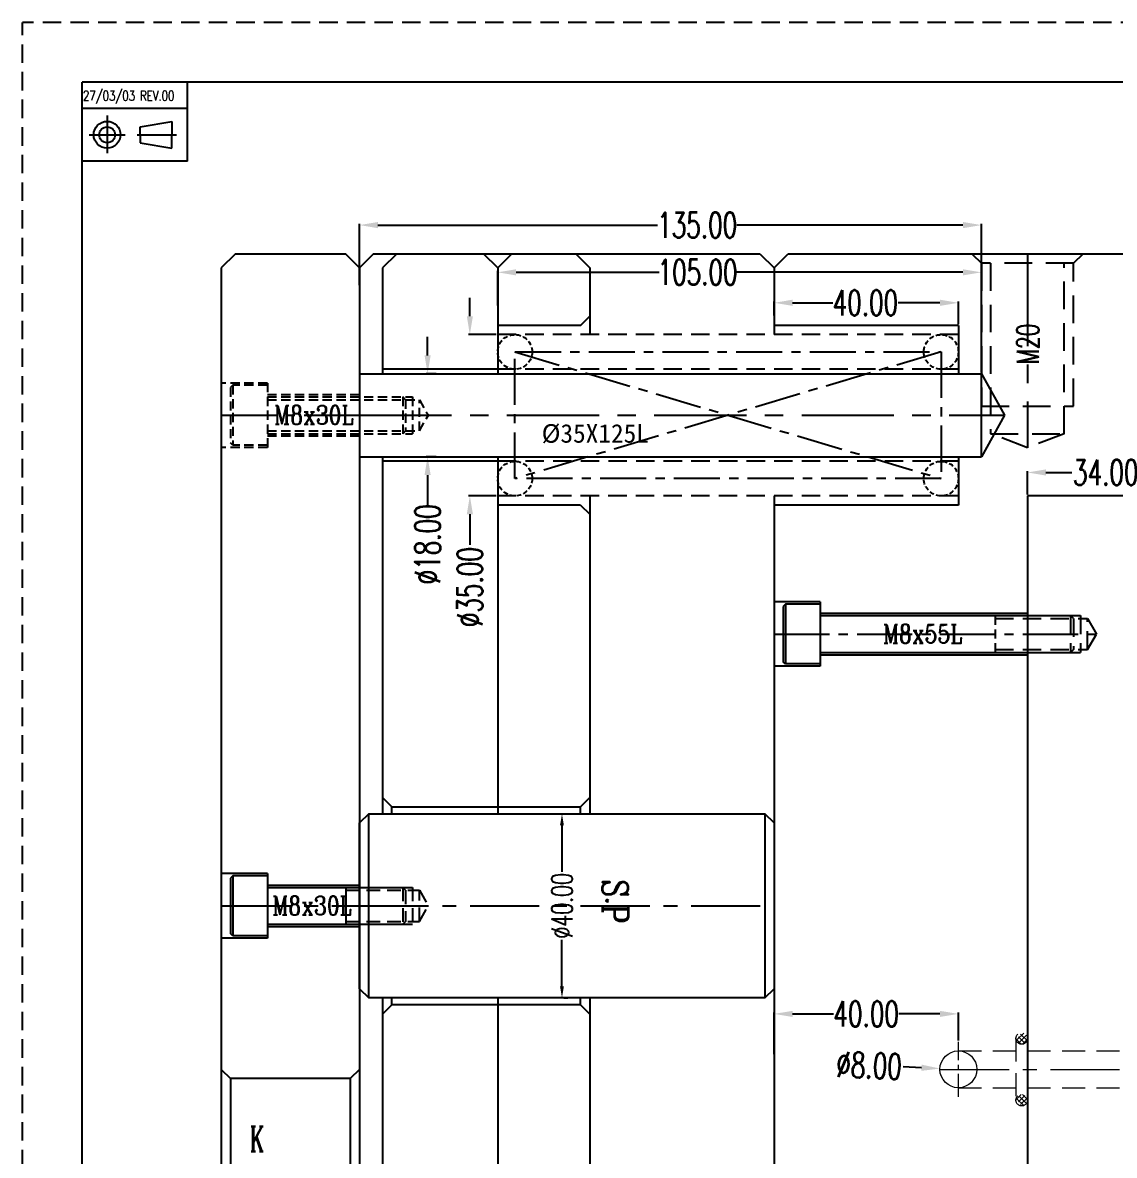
# Model space of a CAD drawing. Header units: millimetres. Extents: x 35888 to 37096, y -21952 to -21097.
# Drawn here: x 35887.8 to 36124.8, y -21343 to -21097.1 of the extents above; entities that cross this region are included whole.
import ezdxf

# ---------------------------------------------------------------- set-up
doc = ezdxf.new("R2010")
doc.units = ezdxf.units.MM
doc.header["$LTSCALE"] = 8
for name, pattern in [('CENTER', [2, 1.25, -0.25, 0.25, -0.25]), ('CENTER2', [1.125, 0.75, -0.125, 0.125, -0.125]), ('DASHED', [0.75, 0.5, -0.25]), ('HIDDEN', [0.375, 0.25, -0.125]), ('HIDDEN2', [0.1875, 0.125, -0.0625])]:
    doc.linetypes.add(name, pattern=pattern)
doc.layers.get('DEFPOINTS').update_dxf_attribs({"color": 6})
for name, color, linetype in [('A', 7, 'Continuous'), ('Cav-cor', 30, 'Continuous'), ('Layer3', 3, 'Continuous'), ('PIN', 5, 'Continuous'), ('SCREW', 52, 'HIDDEN'), ('SP', 3, 'Continuous'), ('SPRING', 142, 'Continuous'), ('文字', 1, 'Continuous')]:
    doc.layers.add(name, color=color, linetype=linetype)
doc.layers.add('dim', color=3, linetype='Continuous', lineweight=15)
doc.layers.add('WR', color=122, linetype='HIDDEN', lineweight=18)
doc.styles.add('ROMANC', font='RomanC.ttf', dxfattribs={"width": 0.8, "height": 7})
doc.styles.add('ROMANS', font='ROMANS.shx', dxfattribs={"height": 5, "bigfont": 'chineset.shx'})
doc.styles.add('roment', font='txt.shx', dxfattribs={"width": 0.67, "bigfont": 'chineset.shx'})
doc.styles.get("Standard").update_dxf_attribs({"font": 'txt.shx', "width": 0.67, "bigfont": 'chineset.shx'})
doc.styles.add('style1', font='mingliu.ttc', dxfattribs={"width": 0.75})
doc.dimstyles.new('2.00', dxfattribs={"dimtxt": 4.5, "dimasz": 2.5, "dimexe": 1.25, "dimexo": 0.625, "dimtad": 0, "dimzin": 1, "dimdsep": 46, "dimtxsty": 'roment', "dimcen": 1.5, "dimclrd": 256, "dimclre": 256, "dimclrt": 7, "dimazin": 0, "dimtfac": 1, "dimtofl": 0, "dimtmove": 0, "dimatfit": 3, "dimfxl": 0, "dimarcsym": 0})
doc.dimstyles.new('ISO-25', dxfattribs={"dimtxt": 5.5, "dimasz": 4, "dimexe": 0.3, "dimexo": 0.3, "dimtad": 0, "dimzin": 1, "dimdsep": 46, "dimtxsty": 'Standard', "dimcen": 0, "dimclrd": 3, "dimclre": 3, "dimclrt": 7, "dimazin": 0, "dimtfac": 1, "dimtofl": 0, "dimtmove": 0, "dimatfit": 0, "dimfxl": 0, "dimarcsym": 0})

# ---------------------------------------------------------------- blocks, each defined once
blk = doc.blocks.new('*D27244')
at = {"layer": 'DEFPOINTS', "color": 0}
for p in [(35984.92, -21164.87), (35990.96, -21164.87), (35990.96, -21199.87)]:
    blk.add_point(p, dxfattribs=at)
at = {"layer": 'dim', "color": 3, "lineweight": -2}
for p, q in [((35984.92, -21160.87), (35984.92, -21156.87)), ((35990.66, -21164.87), (35984.62, -21164.87)), ((35990.66, -21199.87), (35984.62, -21199.87)), ((35984.92, -21203.87), (35984.92, -21210.47))]:
    blk.add_line(p, q, dxfattribs=at)
at = {"layer": 'dim', "color": 3}
for points in [[(35984.26, -21160.87), (35985.59, -21160.87), (35984.92, -21164.87)], [(35985.59, -21203.87), (35984.26, -21203.87), (35984.92, -21199.87)]]:
    blk.add_solid(points, dxfattribs=at)
at = {"layer": 'dim', "color": 7, "insert": (35984.92, -21219.69), "char_height": 5.5, "attachment_point": 5, "rotation": 90}
blk.add_mtext('%%c35.00', dxfattribs=at)
blk = doc.blocks.new('*D27245')
at = {"layer": 'DEFPOINTS', "color": 0}
for p in [(35975.75, -21173.37), (35977.88, -21173.37), (35977.88, -21191.37)]:
    blk.add_point(p, dxfattribs=at)
at = {"layer": 'dim', "color": 3, "lineweight": -2}
for p, q in [((35975.75, -21169.37), (35975.75, -21165.37)), ((35977.58, -21173.37), (35975.45, -21173.37)), ((35977.58, -21191.37), (35975.45, -21191.37)), ((35975.75, -21195.37), (35975.75, -21201.79))]:
    blk.add_line(p, q, dxfattribs=at)
at = {"layer": 'dim', "color": 3}
for points in [[(35975.09, -21169.37), (35976.42, -21169.37), (35975.75, -21173.37)], [(35976.42, -21195.37), (35975.09, -21195.37), (35975.75, -21191.37)]]:
    blk.add_solid(points, dxfattribs=at)
at = {"layer": 'dim', "color": 7, "insert": (35975.75, -21210.4), "char_height": 5.5, "attachment_point": 5, "rotation": 90}
blk.add_mtext('%%c18.00', dxfattribs=at)
blk = doc.blocks.new('*D27246')
at = {"layer": 'DEFPOINTS', "color": 0}
for p in [(36050.96, -21157.96), (36050.96, -21161.04), (36090.96, -21162.87)]:
    blk.add_point(p, dxfattribs=at)
at = {"layer": 'dim', "color": 3, "lineweight": -2}
for p, q in [((36050.96, -21160.74), (36050.96, -21157.66)), ((36054.96, -21157.96), (36063.72, -21157.96)), ((36086.96, -21157.96), (36077.87, -21157.96)), ((36090.96, -21162.57), (36090.96, -21157.66))]:
    blk.add_line(p, q, dxfattribs=at)
at = {"layer": 'dim', "color": 3}
for points in [[(36054.96, -21157.29), (36054.96, -21158.63), (36050.96, -21157.96)], [(36086.96, -21158.63), (36086.96, -21157.29), (36090.96, -21157.96)]]:
    blk.add_solid(points, dxfattribs=at)
at = {"layer": 'dim', "color": 7, "insert": (36070.79, -21157.96), "char_height": 5.5, "attachment_point": 5}
blk.add_mtext('40.00', dxfattribs=at)
blk = doc.blocks.new('*D27247')
at = {"layer": 'DEFPOINTS', "color": 0}
for p in [(35990.96, -21151.34), (35990.96, -21158.81), (36095.96, -21173.37)]:
    blk.add_point(p, dxfattribs=at)
at = {"layer": 'dim', "color": 3, "lineweight": -2}
for p, q in [((35990.96, -21158.51), (35990.96, -21151.04)), ((35994.96, -21151.34), (36026.05, -21151.34)), ((36091.96, -21151.34), (36042.65, -21151.34)), ((36095.96, -21173.07), (36095.96, -21151.04))]:
    blk.add_line(p, q, dxfattribs=at)
at = {"layer": 'dim', "color": 3}
for points in [[(35994.96, -21150.68), (35994.96, -21152.01), (35990.96, -21151.34)], [(36091.96, -21152.01), (36091.96, -21150.68), (36095.96, -21151.34)]]:
    blk.add_solid(points, dxfattribs=at)
at = {"layer": 'dim', "color": 7, "insert": (36034.35, -21151.34), "char_height": 5.5, "attachment_point": 5}
blk.add_mtext('105.00', dxfattribs=at)
blk = doc.blocks.new('*D27248')
at = {"layer": 'DEFPOINTS', "color": 0}
for p in [(35960.96, -21141.09), (35960.96, -21154.41), (36095.96, -21173.37)]:
    blk.add_point(p, dxfattribs=at)
at = {"layer": 'dim', "color": 3, "lineweight": -2}
for p, q in [((35960.96, -21154.11), (35960.96, -21140.79)), ((35964.96, -21141.09), (36025.66, -21141.09)), ((36091.96, -21141.09), (36042.88, -21141.09)), ((36095.96, -21173.07), (36095.96, -21140.79))]:
    blk.add_line(p, q, dxfattribs=at)
at = {"layer": 'dim', "color": 3}
for points in [[(35964.96, -21140.42), (35964.96, -21141.76), (35960.96, -21141.09)], [(36091.96, -21141.76), (36091.96, -21140.42), (36095.96, -21141.09)]]:
    blk.add_solid(points, dxfattribs=at)
at = {"layer": 'dim', "color": 7, "insert": (36034.27, -21141.09), "char_height": 5.5, "attachment_point": 5}
blk.add_mtext('135.00', dxfattribs=at)
blk = doc.blocks.new('*D28233')
at = {"layer": 'DEFPOINTS', "color": 0}
for p in [(36004.72, -21268.87), (36004.92, -21268.87), (36004.72, -21308.87)]:
    blk.add_point(p, dxfattribs=at)
at = {"layer": 'dim', "linetype": 'ByBlock', "lineweight": -2}
for p, q in [((36005.34, -21268.87), (36006.17, -21268.87)), ((36004.92, -21271.37), (36004.92, -21281.46)), ((36004.92, -21306.37), (36004.92, -21296.28)), ((36005.34, -21308.87), (36006.17, -21308.87))]:
    blk.add_line(p, q, dxfattribs=at)
at = {"layer": 'dim'}
for points in [[(36005.33, -21271.37), (36004.5, -21271.37), (36004.92, -21268.87)], [(36004.5, -21306.37), (36005.33, -21306.37), (36004.92, -21308.87)]]:
    blk.add_solid(points, dxfattribs=at)
at = {"layer": 'dim', "color": 7, "insert": (36004.92, -21288.87), "char_height": 4.5, "attachment_point": 5, "rotation": 90, "style": 'roment'}
blk.add_mtext('%%c40.00', dxfattribs=at)
blk = doc.blocks.new('*X29274')
at = {"color": 0}
for p, q in [((-7.86, -0.44), (-6.25, 1.17)), ((-6.25, -1.17), (-7.86, 0.44)), ((-5.66, -0.71), (-7.4, 1.03)), ((-7.4, -1.03), (-5.66, 0.71)), ((-5.45, 0.15), (-6.54, 1.24)), ((5.45, 0.15), (6.54, 1.24)), ((5.66, -0.71), (7.4, 1.03)), ((7.4, -1.03), (5.66, 0.71)), ((7.86, -0.44), (6.25, 1.17)), ((6.25, -1.17), (7.86, 0.44)), ((-6.54, -1.24), (-5.45, -0.15)), ((6.54, -1.24), (5.45, -0.15))]:
    blk.add_line(p, q, dxfattribs=at)
blk = doc.blocks.new('*D29491')
at = {"layer": 'DEFPOINTS', "color": 0}
for p in [(36139.96, -21194.79), (36105.96, -21199.87), (36139.96, -21199.87)]:
    blk.add_point(p, dxfattribs=at)
at = {"layer": 'dim', "color": 3, "lineweight": -2}
for p, q in [((36105.96, -21199.57), (36105.96, -21194.49)), ((36109.96, -21194.79), (36115.58, -21194.79)), ((36135.96, -21194.79), (36130.35, -21194.79)), ((36139.96, -21199.57), (36139.96, -21194.49))]:
    blk.add_line(p, q, dxfattribs=at)
at = {"layer": 'dim', "color": 3}
for points in [[(36109.96, -21194.13), (36109.96, -21195.46), (36105.96, -21194.79)], [(36135.96, -21195.46), (36135.96, -21194.13), (36139.96, -21194.79)]]:
    blk.add_solid(points, dxfattribs=at)
at = {"layer": 'dim', "color": 7, "insert": (36122.96, -21194.79), "char_height": 5.5, "attachment_point": 5}
blk.add_mtext('34.00', dxfattribs=at)
blk = doc.blocks.new('*D29494')
at = {"layer": 'DEFPOINTS', "color": 0}
for p in [(36050.96, -21312.33), (36090.96, -21318.37), (36050.96, -21321.39)]:
    blk.add_point(p, dxfattribs=at)
at = {"layer": 'dim', "color": 3, "lineweight": -2}
for p, q in [((36050.96, -21321.09), (36050.96, -21312.03)), ((36054.96, -21312.33), (36063.89, -21312.33)), ((36086.96, -21312.33), (36078.04, -21312.33)), ((36090.96, -21318.07), (36090.96, -21312.03))]:
    blk.add_line(p, q, dxfattribs=at)
at = {"layer": 'dim', "color": 3}
for points in [[(36054.96, -21311.67), (36054.96, -21313), (36050.96, -21312.33)], [(36086.96, -21313), (36086.96, -21311.67), (36090.96, -21312.33)]]:
    blk.add_solid(points, dxfattribs=at)
at = {"layer": 'dim', "color": 7, "insert": (36070.96, -21312.33), "char_height": 5.5, "attachment_point": 5}
blk.add_mtext('40.00', dxfattribs=at)
blk = doc.blocks.new('*D29495')
at = {"layer": 'DEFPOINTS', "color": 0}
for p in [(36086.97, -21324.2), (36094.96, -21324.54)]:
    blk.add_point(p, dxfattribs=at)
at = {"layer": 'dim', "color": 3, "lineweight": -2}
blk.add_line((36082.97, -21324.02), (36078.98, -21323.85), dxfattribs=at)
at = {"layer": 'dim', "color": 3}
blk.add_solid([(36082.94, -21324.69), (36083, -21323.35), (36086.97, -21324.2)], dxfattribs=at)
at = {"layer": 'dim', "color": 7, "insert": (36071.6, -21323.52), "char_height": 5.5, "attachment_point": 5, "rotation": 357.4983}
blk.add_mtext('%%c8.00', dxfattribs=at)

msp = doc.modelspace()

# ---------------------------------------------------------------- linework, layer by layer
at = {"linetype": 'Continuous'}
for p, q in [((35933.965, -21147.37), (35930.965, -21150.37)), ((35957.965, -21147.37), (35933.965, -21147.37)), ((35960.965, -21150.37), (35957.965, -21147.37)), ((35963.965, -21147.37), (35960.965, -21150.37)), ((36047.965, -21147.37), (35963.965, -21147.37)), ((35968.965, -21147.37), (35965.965, -21150.37)), ((35987.965, -21147.37), (35968.965, -21147.37)), ((35990.965, -21150.37), (35987.965, -21147.37)), ((35993.965, -21147.37), (35990.965, -21150.37)), ((36007.965, -21147.37), (35993.965, -21147.37)), ((36007.965, -21147.37), (36010.965, -21150.37)), ((36047.965, -21147.37), (36050.965, -21150.37)), ((36050.965, -21150.37), (36053.965, -21147.37)), ((36157.965, -21147.37), (36053.965, -21147.37)), ((35930.965, -21150.37), (35930.965, -21544.37)), ((35960.965, -21150.37), (35960.965, -21473.37)), ((35965.965, -21150.37), (35965.965, -21173.369)), ((35990.965, -21150.37), (35990.965, -21173.369)), ((36010.965, -21150.37), (36010.965, -21164.87)), ((36050.965, -21150.37), (36050.965, -21164.87)), ((35965.965, -21191.37), (35965.965, -21268.87)), ((35990.965, -21191.37), (35990.965, -21268.87)), ((36010.965, -21199.87), (36010.965, -21268.87)), ((36050.965, -21199.87), (36050.965, -21473.37)), ((36060.965, -21222.87), (36050.965, -21222.87)), ((36060.965, -21222.87), (36060.965, -21236.87)), ((36060.965, -21225.37), (36105.965, -21225.37)), ((36060.965, -21234.37), (36105.965, -21234.37)), ((36060.965, -21236.87), (36050.965, -21236.87)), ((35967.965, -21267.37), (35965.965, -21265.37)), ((35967.965, -21267.37), (36008.965, -21267.37)), ((35967.965, -21268.87), (35967.965, -21267.37)), ((36010.965, -21265.37), (36008.965, -21267.37)), ((36008.965, -21268.87), (36008.965, -21267.37)), ((35940.965, -21281.87), (35930.965, -21281.87)), ((35940.965, -21281.87), (35940.965, -21295.87)), ((35940.965, -21284.37), (35960.965, -21284.37)), ((35940.965, -21293.37), (35960.965, -21293.37)), ((35940.965, -21295.87), (35930.965, -21295.87)), ((35965.965, -21308.87), (35965.965, -21473.37)), ((35967.965, -21310.37), (35967.965, -21308.87)), ((35990.965, -21308.87), (35990.965, -21468.62)), ((36008.965, -21310.37), (36008.965, -21308.87)), ((36010.965, -21308.87), (36010.965, -21473.37)), ((35965.965, -21312.37), (35967.965, -21310.37)), ((36008.965, -21310.37), (35967.965, -21310.37)), ((36008.965, -21310.37), (36010.965, -21312.37))]:
    msp.add_line(p, q, dxfattribs=at)
at = {"color": 8, "linetype": 'HIDDEN', "ltscale": 3}
for p, q in [((36117.965, -21147.37), (36093.965, -21147.37)), ((36093.965, -21147.37), (36095.965, -21149.37)), ((36095.965, -21149.37), (36095.965, -21180.37)), ((36115.965, -21149.37), (36095.965, -21149.37)), ((36097.965, -21149.37), (36097.965, -21186.37)), ((36113.965, -21186.37), (36113.965, -21149.37)), ((36117.965, -21147.37), (36115.965, -21149.37)), ((36115.965, -21180.37), (36115.965, -21149.37)), ((36095.965, -21180.37), (36115.965, -21180.37)), ((36097.965, -21186.37), (36113.965, -21186.37)), ((36105.965, -21189.466), (36097.965, -21186.37)), ((36113.965, -21186.37), (36105.965, -21189.466))]:
    msp.add_line(p, q, dxfattribs=at)
at = {"color": 8, "linetype": 'CENTER', "ltscale": 2}
msp.add_line((36105.965, -21147.37), (36105.965, -21189.466), dxfattribs=at)
for p, q in [((36008.965, -21162.87), (36010.965, -21160.87)), ((36008.965, -21201.87), (36010.965, -21203.87))]:
    msp.add_line(p, q)
at = {"ltscale": 5}
for p, q in [((36008.965, -21162.87), (35990.965, -21162.87)), ((36090.965, -21162.87), (36050.965, -21162.87)), ((36090.965, -21162.87), (36090.965, -21173.369)), ((35990.965, -21172.37), (35965.965, -21172.37)), ((35990.965, -21192.37), (35965.965, -21192.37)), ((36090.965, -21191.37), (36090.965, -21201.87)), ((36008.965, -21201.87), (35990.965, -21201.87)), ((36090.965, -21201.87), (36050.965, -21201.87))]:
    msp.add_line(p, q, dxfattribs=at)
at = {"linetype": 'HIDDEN'}
for p, q in [((35940.965, -21175.37), (35930.965, -21175.37)), ((35940.965, -21175.37), (35940.965, -21189.37)), ((35940.965, -21177.87), (35960.965, -21177.87)), ((35940.965, -21186.87), (35960.965, -21186.87)), ((35940.965, -21189.37), (35930.965, -21189.37))]:
    msp.add_line(p, q, dxfattribs=at)
at = {"color": 8, "linetype": 'Continuous'}
for p, q in [((35930.965, -21324.37), (35932.965, -21326.37)), ((35958.965, -21326.37), (35932.965, -21326.37)), ((35932.965, -21326.37), (35932.965, -21368.37)), ((35960.965, -21324.37), (35958.965, -21326.37)), ((35958.965, -21326.37), (35958.965, -21368.37))]:
    msp.add_line(p, q, dxfattribs=at)
at = {"layer": 'A', "linetype": 'DASHED'}
for p in [(37096.229, -21097.142), (35887.848, -21951.851)]:
    msp.add_line(p, (35887.848, -21097.142), dxfattribs=at)
at = {"layer": 'A'}
for p, q in [((35900.755, -21938.944), (35900.755, -21110.049)), ((37083.322, -21110.049), (35900.755, -21110.049)), ((35923.659, -21127.227), (35923.659, -21110.049)), ((35923.659, -21115.757), (35900.755, -21115.757)), ((35906.19, -21117.318), (35906.19, -21125.481)), ((35913.383, -21119.759), (35920.253, -21118.574)), ((35913.383, -21121.492), (35913.383, -21119.759)), ((35920.253, -21118.574), (35920.253, -21121.492)), ((35902.266, -21121.492), (35910.115, -21121.492)), ((35912.686, -21121.492), (35921.217, -21121.492)), ((35913.383, -21121.492), (35913.383, -21123.224)), ((35920.253, -21124.41), (35920.253, -21121.492)), ((35913.383, -21123.224), (35920.253, -21124.41)), ((35923.659, -21127.227), (35900.755, -21127.227))]:
    msp.add_line(p, q, dxfattribs=at)
for radius in [2.918, 1.732]:
    msp.add_circle((35906.19, -21121.492), radius, dxfattribs=at)
at = {"layer": 'Cav-cor', "color": 1}
for p, q in [((36105.965, -21199.87), (36105.965, -21494.87)), ((36196.965, -21199.87), (36105.965, -21199.87))]:
    msp.add_line(p, q, dxfattribs=at)
at = {"layer": 'PIN'}
for p, q in [((35960.965, -21173.369), (36095.965, -21173.369)), ((36095.965, -21191.37), (36095.965, -21173.369)), ((36095.965, -21173.369), (36100.965, -21182.37)), ((36100.965, -21182.37), (36095.965, -21191.37)), ((35960.965, -21191.37), (36095.965, -21191.37))]:
    msp.add_line(p, q, dxfattribs=at)
at = {"layer": 'PIN', "linetype": 'CENTER', "ltscale": 2}
msp.add_line((35960.965, -21182.37), (36100.965, -21182.37), dxfattribs=at)
at = {"layer": 'SCREW'}
for p, q in [((35933.465, -21175.87), (35932.965, -21176.37)), ((35932.965, -21176.37), (35932.965, -21188.37)), ((35933.465, -21175.87), (35933.465, -21188.87)), ((35940.965, -21175.87), (35933.465, -21175.87)), ((35940.965, -21178.37), (35972.465, -21178.37)), ((35970.965, -21178.995), (35970.34, -21178.37)), ((35970.34, -21178.37), (35970.34, -21186.37)), ((35972.465, -21178.37), (35972.465, -21186.37)), ((35940.965, -21178.995), (35973.965, -21178.995)), ((35970.965, -21178.995), (35970.965, -21185.745)), ((35973.965, -21185.745), (35973.965, -21178.995)), ((35973.965, -21178.995), (35975.913, -21182.37)), ((35973.965, -21185.745), (35975.913, -21182.37)), ((35940.965, -21185.745), (35973.965, -21185.745)), ((35970.965, -21185.745), (35970.34, -21186.37)), ((35933.465, -21188.87), (35932.965, -21188.37)), ((35940.965, -21186.37), (35972.465, -21186.37)), ((35940.965, -21188.87), (35933.465, -21188.87)), ((36098.965, -21225.87), (36098.965, -21233.87))]:
    msp.add_line(p, q, dxfattribs=at)
at = {"layer": 'SCREW', "linetype": 'CENTER2', "ltscale": 2}
for p, q in [((35930.965, -21182.37), (35975.913, -21182.37)), ((36050.965, -21229.87), (36120.913, -21229.87))]:
    msp.add_line(p, q, dxfattribs=at)
at = {"layer": 'SCREW', "linetype": 'Continuous'}
for p, q in [((36053.465, -21223.37), (36052.965, -21223.87)), ((36052.965, -21223.87), (36052.965, -21235.87)), ((36053.465, -21223.37), (36053.465, -21236.37)), ((36060.965, -21223.37), (36053.465, -21223.37)), ((36060.965, -21225.87), (36117.465, -21225.87)), ((36060.965, -21233.87), (36117.465, -21233.87)), ((36053.465, -21236.37), (36052.965, -21235.87)), ((36060.965, -21236.37), (36053.465, -21236.37)), ((35933.465, -21282.37), (35932.965, -21282.87)), ((35932.965, -21282.87), (35932.965, -21294.87)), ((35933.465, -21282.37), (35933.465, -21295.37)), ((35940.965, -21282.37), (35933.465, -21282.37)), ((35940.965, -21284.87), (35972.465, -21284.87)), ((35957.965, -21284.87), (35957.965, -21292.87)), ((35940.965, -21292.87), (35972.465, -21292.87)), ((35933.465, -21295.37), (35932.965, -21294.87)), ((35940.965, -21295.37), (35933.465, -21295.37))]:
    msp.add_line(p, q, dxfattribs=at)
at = {"layer": 'SCREW', "ltscale": 2}
for p, q in [((36098.965, -21226.495), (36118.965, -21226.495)), ((36115.34, -21225.87), (36115.34, -21233.87)), ((36115.965, -21226.495), (36115.34, -21225.87)), ((36115.965, -21226.495), (36115.965, -21233.245)), ((36117.465, -21225.87), (36117.465, -21233.87)), ((36118.965, -21226.495), (36120.913, -21229.87)), ((36118.965, -21233.245), (36118.965, -21226.495)), ((36118.965, -21233.245), (36120.913, -21229.87)), ((36098.965, -21233.245), (36118.965, -21233.245)), ((36115.965, -21233.245), (36115.34, -21233.87))]:
    msp.add_line(p, q, dxfattribs=at)
at = {"layer": 'SCREW', "linetype": 'HIDDEN', "ltscale": 1.5}
for p, q in [((35957.965, -21285.495), (35973.965, -21285.495)), ((35970.34, -21284.87), (35970.34, -21292.87)), ((35970.965, -21285.495), (35970.34, -21284.87)), ((35970.965, -21285.495), (35970.965, -21292.245)), ((35972.465, -21284.87), (35972.465, -21292.87)), ((35973.965, -21285.495), (35975.913, -21288.87)), ((35973.965, -21292.245), (35973.965, -21285.495)), ((35973.965, -21292.245), (35975.913, -21288.87)), ((35957.965, -21292.245), (35973.965, -21292.245)), ((35970.965, -21292.245), (35970.34, -21292.87))]:
    msp.add_line(p, q, dxfattribs=at)
at = {"layer": 'SCREW', "linetype": 'CENTER', "ltscale": 1.5}
msp.add_line((35930.965, -21288.87), (35975.913, -21288.87), dxfattribs=at)
at = {"layer": 'SP', "linetype": 'Continuous'}
for p, q in [((35962.965, -21268.87), (35960.965, -21270.87)), ((35962.965, -21268.87), (36048.965, -21268.87)), ((35962.965, -21308.87), (35962.965, -21268.87)), ((36048.965, -21268.87), (36048.965, -21308.87)), ((36050.965, -21270.87), (36048.965, -21268.87)), ((35960.965, -21306.87), (35960.965, -21270.87)), ((36050.965, -21270.87), (36050.965, -21306.87)), ((35960.965, -21306.87), (35962.965, -21308.87)), ((36048.965, -21308.87), (35962.965, -21308.87)), ((36048.965, -21308.87), (36050.965, -21306.87))]:
    msp.add_line(p, q, dxfattribs=at)
at = {"layer": 'SP', "linetype": 'CENTER', "ltscale": 1.5}
msp.add_line((35960.965, -21288.87), (36050.965, -21288.87), dxfattribs=at)
at = {"layer": 'SPRING', "linetype": 'HIDDEN', "ltscale": 2}
for p, q in [((36090.965, -21164.87), (35990.965, -21164.87)), ((36090.965, -21172.37), (35990.965, -21172.37)), ((36090.99, -21192.37), (35990.965, -21192.37)), ((36090.965, -21199.87), (35990.965, -21199.87))]:
    msp.add_line(p, q, dxfattribs=at)
at = {"layer": 'SPRING', "linetype": 'HIDDEN2'}
for p, q in [((35990.965, -21164.87), (35990.965, -21173.369)), ((35990.965, -21191.37), (35990.965, -21199.87))]:
    msp.add_line(p, q, dxfattribs=at)
at = {"layer": 'SPRING', "linetype": 'CENTER'}
for p, q in [((35994.715, -21168.62), (36087.215, -21168.62)), ((35994.715, -21168.62), (36087.215, -21196.12)), ((36087.215, -21168.62), (35994.715, -21196.12)), ((35994.715, -21196.12), (35994.715, -21168.62)), ((36087.215, -21168.62), (36087.215, -21196.12)), ((36087.215, -21196.12), (35994.715, -21196.12))]:
    msp.add_line(p, q, dxfattribs=at)
at = {"layer": 'SPRING', "linetype": 'HIDDEN', "ltscale": 0.5}
for centre in [(35994.715, -21168.62), (36087.215, -21168.62), (35994.715, -21196.12), (36087.215, -21196.12)]:
    msp.add_circle(centre, 3.75, dxfattribs=at)
at = {"layer": 'WR', "linetype": 'CENTER', "ltscale": 0.5}
msp.add_line((36090.965, -21330.37), (36090.965, -21318.37), dxfattribs=at)
at = {"layer": 'WR', "linetype": 'HIDDEN', "ltscale": 2.5}
for p, q in [((36103.465, -21317.68), (36103.465, -21331.06)), ((36105.965, -21317.68), (36105.965, -21331.06)), ((36090.965, -21320.37), (36135.965, -21320.37)), ((36090.965, -21328.37), (36143.965, -21328.37))]:
    msp.add_line(p, q, dxfattribs=at)
at = {"layer": 'WR', "linetype": 'CENTER', "ltscale": 1.5}
msp.add_line((36086.965, -21324.37), (36139.965, -21324.37), dxfattribs=at)
at = {"layer": 'WR', "linetype": 'HIDDEN', "ltscale": 2.5}
for centre in [(36104.715, -21317.68), (36104.715, -21331.06)]:
    msp.add_circle(centre, 1.25, dxfattribs=at)
at = {"layer": 'WR', "linetype": 'ByBlock'}
msp.add_circle((36090.965, -21324.37), 4, dxfattribs=at)

# ---------------------------------------------------------------- block references
at = {"layer": 'WR', "linetype": 'HIDDEN', "ltscale": 2.5, "xscale": -1, "rotation": 89.99999999999999}
msp.add_blockref('*X29274', (36104.715, -21324.37), dxfattribs=at)

# ---------------------------------------------------------------- texts
at = {"color": 8, "linetype": 'Continuous', "style": 'ROMANC', "width": 0.6}
msp.add_text('K', height=5.4, dxfattribs=at).set_placement((35937.152, -21342.206))
at = {"color": 8, "linetype": 'HIDDEN', "ltscale": 3, "insert": (36108.453, -21171.322), "char_height": 4.8, "width": 14.1924, "attachment_point": 7, "rotation": 90}
msp.add_mtext('M20', dxfattribs=at)
at = {"layer": 'A', "style": 'ROMANS', "width": 0.75}
msp.add_text('27/03/03 REV.00', height=2.14106, dxfattribs=at).set_placement((35900.945, -21114.078))
at = {"layer": 'dim', "style": 'ROMANC', "width": 0.8}
for p in [(35942.42, -21184.338), (35942.02, -21290.838)]:
    msp.add_text('M8x30L', height=4.0648, dxfattribs=at).set_placement(p)
at = {"layer": 'Layer3', "style": 'ROMANC', "width": 0.8}
for s, height, rotation, p in [('M8x55L', 4.0648, 1080, (36074.573, -21231.838)), ('S.P', 5.6268, 270, (36013.684, -21283.132))]:
    msp.add_text(s, height=height, rotation=rotation, dxfattribs=at).set_placement(p)
at = {"layer": '文字', "style": 'style1'}
msp.add_text('%%C35X125L', height=4.0352, dxfattribs=at).set_placement((36000.508, -21188.331))

# ---------------------------------------------------------------- dimensions: what is measured, and where the dimension line sits
at = {"layer": 'dim'}
for base, p1, p2, picture, middle in [((35960.965, -21141.09), (36095.965, -21173.369), (35960.965, -21154.412), '*D27248', (36034.266, -21141.09)), ((35990.965, -21151.344), (36095.965, -21173.369), (35990.965, -21158.806), '*D27247', (36034.348, -21151.344)), ((36050.965, -21157.961), (36090.965, -21162.87), (36050.965, -21161.041), '*D27246', (36070.792, -21157.961))]:
    dim = msp.add_linear_dim(base=base, p1=p1, p2=p2, dimstyle='ISO-25', dxfattribs=at)
    dim.commit()
    dim.dimension.update_dxf_attribs({"geometry": picture, "text_midpoint": middle, "dimtype": 160})
for base, p1, p2, picture, middle in [((35984.922, -21164.87), (35990.965, -21199.87), (35990.965, -21164.87), '*D27244', (35984.922, -21219.695)), ((35975.754, -21173.369), (35977.877, -21191.37), (35977.877, -21173.369), '*D27245', (35975.754, -21210.395))]:
    dim = msp.add_linear_dim(base=base, p1=p1, p2=p2, angle=270, text='%%c<>', dimstyle='ISO-25', dxfattribs=at)
    dim.commit()
    dim.dimension.update_dxf_attribs({"geometry": picture, "text_midpoint": middle, "dimtype": 160})
for base, p1, p2, picture, middle in [((36139.965, -21194.795), (36105.965, -21199.87), (36139.965, -21199.87), '*D29491', (36122.965, -21194.795)), ((36050.965, -21312.333), (36090.965, -21318.37), (36050.965, -21321.39), '*D29494', (36070.965, -21312.333))]:
    dim = msp.add_linear_dim(base=base, p1=p1, p2=p2, dimstyle='ISO-25', dxfattribs=at)
    dim.commit()
    dim.dimension.update_dxf_attribs({"geometry": picture, "text_midpoint": middle})
at = {"layer": 'dim', "linetype": 'ByBlock'}
dim = msp.add_linear_dim(base=(36004.917, -21268.87), p1=(36004.715, -21308.87), p2=(36004.715, -21268.87), angle=90, text='%%c<>', dimstyle='2.00', dxfattribs=at)
dim.commit()
dim.dimension.update_dxf_attribs({"geometry": '*D28233', "text_midpoint": (36004.917, -21288.87), "dimtype": 160})
at = {"layer": 'dim'}
dim = msp.add_diameter_dim_2p(p1=(36094.961, -21324.544), p2=(36086.968, -21324.195), dimstyle='ISO-25', dxfattribs=at)
dim.commit()
dim.dimension.update_dxf_attribs({"geometry": '*D29495', "text_midpoint": (36071.602, -21323.524)})

doc.saveas('drawing.dxf')
